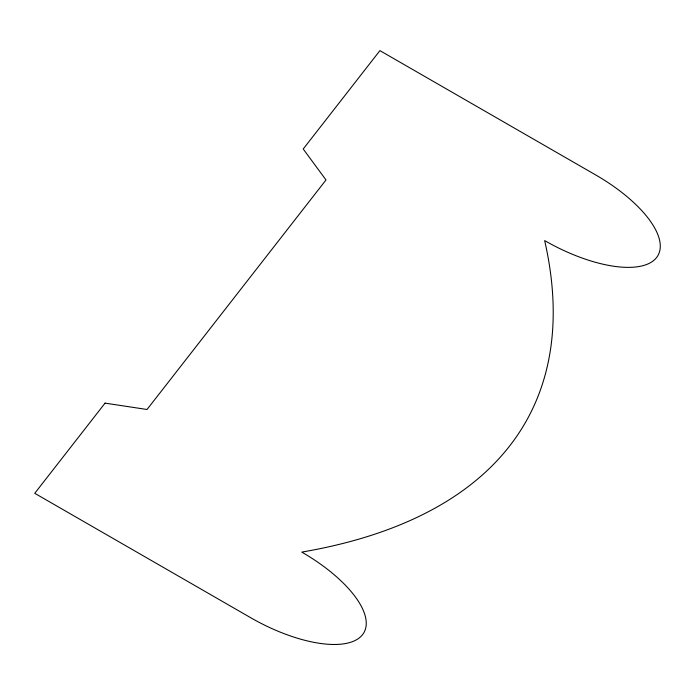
<?xml version="1.0" encoding="UTF-8"?>
<svg xmlns="http://www.w3.org/2000/svg" width="695" height="695" viewBox="0 0 695 695"><rect width="100%" height="100%" fill="white"/><g stroke="black" fill="none" stroke-linecap="round" stroke-linejoin="round"><path stroke-width="1.04" d="M105.058 403.135L34.75 493.311L250.626 617.681A99.863 41.092 28.3 0 0 362.547 634.648A99.863 41.092 28.3 0 0 301.76 552.099A1176.47 484.137 28.3 0 0 544.654 240.583A99.863 41.092 28.3 0 0 656.575 257.541A99.863 41.092 28.3 0 0 595.789 175.001L379.913 50.622L303.211 148.999L326.007 179.953L147.027 409.494L105.058 403.135"/></g></svg>
